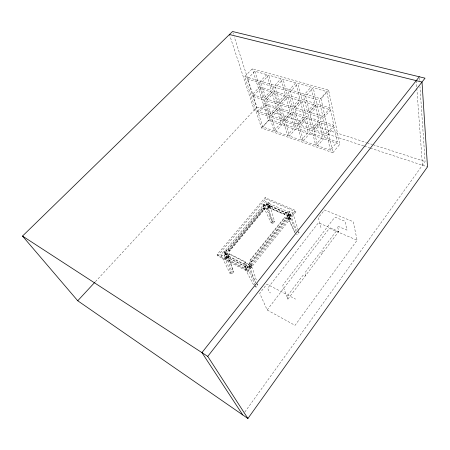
<?xml version="1.0" encoding="UTF-8"?>
<svg xmlns="http://www.w3.org/2000/svg" width="450" height="450" viewBox="0 0 450 450"><rect width="100%" height="100%" fill="white"/><g stroke="black" fill="none" stroke-linecap="round" stroke-linejoin="round"><path stroke-width="0.34" stroke-dasharray="2.25 1.69" d="M244.811 412.076L425.081 161.539L419.963 86.58M320.946 227.559L318.364 217.682L324.608 209.97L353.228 221.715L357.126 240.232L295.02 325.367L267.165 309.988L259.723 293.293L266.861 284.119L295.56 299.115M287.927 299.076L338.743 231.452L337.438 226.086L346.973 230.107L344.976 221.259L335.306 217.266L333.315 219.144L318.561 238.444L318.499 239.259L316.507 241.127L301.162 261.202L301.016 262.142L299.031 263.993L283.056 284.884L282.819 285.958L287.927 299.076L287.37 296.004L302.901 275.406L305.527 275.653L304.976 272.649L319.911 252.844L322.453 253.125L321.907 250.194L336.274 231.131L338.743 231.452L318.6 222.851L317.672 223.746L267.907 287.927L267.761 288.444L269.409 292.337L270.596 292.967M267.165 309.988L329.361 228.347L357.126 240.232M254.649 286.363L256.089 287.128L257.856 284.884L257.439 283.579M298.603 231.199L299.019 232.504L297.405 234.557L296.438 234.124M255.24 285.227L247.849 268.718L251.021 264.78L250.453 264.493L251.567 267.041L249.317 265.888M296.004 231.362L289.884 216.518L292.776 212.923L289.378 211.466L288.894 212.062L289.772 214.751M247.961 271.581L247.382 270.304L295.498 210.504L265.089 197.601L217.102 254.61L217.738 255.881L247.961 271.581L295.92 211.86L295.498 210.504M287.066 216.534L288.517 214.734L288.349 213.053L286.656 212.321L287.066 216.534L288.101 219.656L287.691 215.454L286.656 212.321M244.783 264.139L246.476 265.005L248.664 264.274L250.245 262.322L251.488 265.162L246.06 266.974L244.783 264.139L250.245 262.322M245.548 266.602L246.606 265.292L248.794 264.566L288.664 215.179L288.495 213.497L289.457 212.304L267.941 203.068L266.979 204.221L264.938 204.913L225.146 252.489L225.169 254.301L224.111 255.561L225.338 258.092L246.69 269.139L245.548 266.602L224.111 255.561M251.629 261.793L286.408 218.683L286.239 218.183L284.541 217.44L249.727 260.454L251.629 261.793L249.727 260.454M290.25 214.161L287.854 217.131L295.476 233.685L287.933 217.969L290.756 219.201M253.53 284.878L245.891 270.135L248.513 266.878L249.593 266.524L252.411 267.964L256.601 280.98M248.664 264.274L249.919 267.114L251.049 267.694L249.924 265.146L290.464 214.83L289.378 211.466M245.891 270.135L244.457 266.968L244.986 266.316L246.133 268.852L248.231 266.248L255.381 282.606M249.936 260.938L284.715 217.941L284.541 217.44M332.916 152.691L339.772 144.264L328.613 90.112L252.326 68.737L244.766 76.556L261.517 128.014L332.916 152.691L321.047 98.82L328.613 90.112M245.374 261.906L243.793 263.852L244.013 264.33L245.593 262.384L245.374 261.906L229.433 253.778L227.857 255.679L233.477 271.986L231.716 274.146L229.894 273.178L220.916 254.812L224.072 251.049L224.606 251.319L226.361 255.032L265.911 207.579L267.941 206.893L268.898 205.74L290.334 214.993L289.457 212.304M284.4 214.571L284.231 214.065L285.677 212.282L285.846 212.788L284.4 214.571L268.414 207.63L268.234 207.129L269.679 205.386L269.859 205.892L285.846 212.788M270.146 206.061L274.573 221.574L272.959 223.554L271.131 222.733L264.071 208.114L266.743 209.284L267.756 208.941L270.146 206.061L268.959 202.725L265.736 201.347L262.845 204.795L264.465 209.306L269.556 207.591L267.941 203.068M254.891 71.274L259.678 86.811L252.354 94.584L264.004 98.201L271.333 90.293L266.754 74.627L254.891 71.274L247.359 79.11L262.8 126.939L330.379 150.182L337.258 141.767L334.198 127.147L321.272 123.036L314.196 131.383L317.7 145.822L324.585 137.554L321.272 123.036M229.894 273.178L231.654 271.024L225.591 254.216L224.072 251.049M271.131 222.733L272.745 220.759L265.736 201.347M330.379 150.182L327.127 135.647L334.198 127.147M225.338 258.092L226.384 256.832L225.017 253.986L225 252.18L226.575 250.296L227.925 253.153L227.987 257.659L226.631 254.812L226.575 250.296M227.964 255.853L225.872 258.368L224.651 255.836L224.123 256.472L231.716 274.146M269.91 205.397L267.514 208.277L272.959 223.554L266.501 208.62L264.358 207.686L263.379 205.026L262.845 204.795M229.433 253.778L229.657 254.256L228.083 256.157L244.013 264.33M268.414 207.63L269.859 205.892M225.653 259.627L228.263 256.483L227.953 254.947L225.821 253.856M227.993 249.84L262.699 208.311L262.513 207.81L264.127 208.513L264.313 209.014L229.601 250.65L227.768 249.356L229.601 250.65M319.151 122.366L322.509 136.862L315.619 145.108L312.069 130.686L319.151 122.366L306.63 118.384L299.548 126.557L303.334 140.884L310.224 132.778L306.63 118.384M225.298 254.486L264.842 207.112L263.863 204.452L224.083 251.944L225.298 254.486L226.361 255.032M229.376 250.172L264.127 208.513M268.959 202.725L268.481 203.299L269.432 205.971M317.351 105.868L320.844 121.174L313.746 129.532L310.044 114.3L317.351 105.868L330.576 109.845L333.804 125.274L326.711 133.779L319.213 100.237L326.751 91.564L313.211 87.744L305.662 96.255L309.572 112.343L322.841 116.46L330.165 107.865L326.751 91.564M264.842 204.649L263.391 206.387L268.504 204.654L266.884 203.957L264.842 204.649L265.911 207.579L264.842 207.112M217.738 255.881L265.573 198.945L265.089 197.601M330.576 109.845L323.28 118.434L310.044 114.3M315.18 105.216L318.718 120.504L311.619 128.835L307.879 113.619L315.18 105.216L302.383 101.368L295.076 109.626L299.064 124.718L306.169 116.539L302.383 101.368M304.577 117.731L308.211 132.109L301.32 140.186L297.495 125.882L304.577 117.731L292.449 113.873L285.362 121.883L297.495 125.882M278.696 109.502L282.797 123.66L275.906 131.451L271.614 117.354L278.696 109.502L290.458 113.237L294.351 127.502L287.454 135.422L278.556 104.462L266.558 100.716L273.859 92.79L285.863 96.401L289.957 111.409L282.847 119.407M309.572 112.343L316.901 103.905L313.211 87.744M292.449 113.873L296.303 128.149L289.406 136.091L280.586 105.097L287.893 97.009L300.285 100.738L304.11 115.886L297.006 124.048L292.978 108.968L300.285 100.738M307.395 111.668L314.73 103.252L310.989 87.114L297.9 83.419L290.351 91.749L294.564 107.685L307.395 111.668L303.446 95.603L310.989 87.114M280.901 123.03L274.011 130.798L269.685 116.719L258.289 112.961L265.365 105.261L276.767 108.889L280.901 123.03L269.691 119.301L265.365 105.261M294.564 107.685L301.894 99.422L297.9 83.419M290.458 113.237L283.371 121.23L271.614 117.354M284.844 120.06L291.954 112.044L287.893 97.009M292.461 107.032L299.79 98.792L295.757 82.811L283.095 79.239L275.546 87.396L280.041 103.179L292.461 107.032L288.208 91.119L295.757 82.811M261.517 128.014L268.38 120.403L252.326 68.737M262.8 126.939L269.691 119.301M276.238 107.072L269.134 114.913L264.589 100.103L252.962 96.469L260.263 88.701L271.89 92.199L276.238 107.072L264.808 103.461L260.263 88.701M278.556 104.462L285.863 96.401M280.041 103.179L287.37 95.085L283.095 79.239M269.685 116.719L276.767 108.889M273.859 92.79L278.173 107.685L271.069 115.549L266.558 100.716M278.004 102.544L285.334 94.472L281.019 78.654L268.762 75.195L261.225 83.188L265.978 98.814L278.004 102.544L273.471 86.788L281.019 78.654M257.709 111.167L264.808 103.461M264.589 100.103L271.89 92.199M265.978 98.814L273.308 90.883L268.762 75.195M95.383 281.7L256.905 107.162L234.242 36.816M266.754 74.627L259.217 82.597L264.004 98.201M244.766 76.556L321.047 98.82M247.359 79.11L319.213 100.237M259.678 86.811L271.333 90.293M273.308 90.883L285.334 94.472M287.37 95.085L299.79 98.792M301.894 99.422L314.73 103.252M316.901 103.905L330.165 107.865M280.586 105.097L292.978 108.968M295.076 109.626L307.879 113.619M278.173 107.685L289.957 111.409M291.954 112.044L304.11 115.886M306.169 116.539L318.718 120.504M320.844 121.174L333.804 125.274M256.905 107.162L366.356 142.549M367.02 142.768L372.358 144.495M373.027 144.709L425.081 161.539M363.696 145.952L254.211 110.07L229.449 34.509M364.365 146.171L369.703 147.921M370.373 148.14L427.5 166.86M299.548 126.557L312.069 130.686M314.196 131.383L327.127 135.647M282.797 123.66L294.351 127.502M296.303 128.149L308.211 132.109M310.224 132.778L322.509 136.862M324.585 137.554L337.258 141.767M268.38 120.403L339.772 144.264M265.573 198.945L295.92 211.86M266.979 204.221L288.495 213.497M263.863 204.452L264.938 204.913M288.664 215.179L289.8 215.668L290.672 218.357L289.541 217.868L288.517 214.734M268.234 207.129L284.231 214.065M289.884 216.518L289.316 216.27L290.194 218.953L287.257 214.138M290.976 219.87L288.157 218.638L288.073 217.794M262.699 208.311L264.313 209.014M284.715 217.941L286.408 218.683M272.745 220.759L274.573 221.574M298.052 232.071L299.019 232.504M229.657 254.256L245.593 262.384M224.083 251.944L225.146 252.489M248.794 264.566L249.924 265.146M225.017 253.986L228.251 255.583L233.477 271.986L231.654 271.024M225.169 254.301L246.606 265.292M226.384 256.832L247.742 267.84L246.476 265.005M220.916 254.812L224.123 256.472M244.457 266.968L247.849 268.718M217.102 254.61L247.382 270.304M256.894 284.372L257.856 284.884M255.521 285.863L256.089 287.128M251.021 264.78L252.411 267.964M290.464 214.83L296.578 230.349M249.593 266.524L255.465 282.577M266.884 203.957L267.941 206.893L289.373 216.186L288.349 213.053M232.959 32.833L233.387 34.161M292.776 212.923L298.395 230.546M416.256 80.629L416.767 87.621M416.818 88.318L422.443 165.206M419.389 78.176L419.631 81.681"/><path stroke-width="0.67" d="M247.911 418.494L207.754 356.4L425.036 78.165L232.532 31.506L22.5 236.064L77.737 300.769L247.911 418.494L427.5 166.86L422.004 82.052L229.449 34.509M419.293 76.776L201.943 352.626L242.758 414.928M77.737 300.769L94.905 282.212M22.5 236.064L207.754 356.4"/></g></svg>
